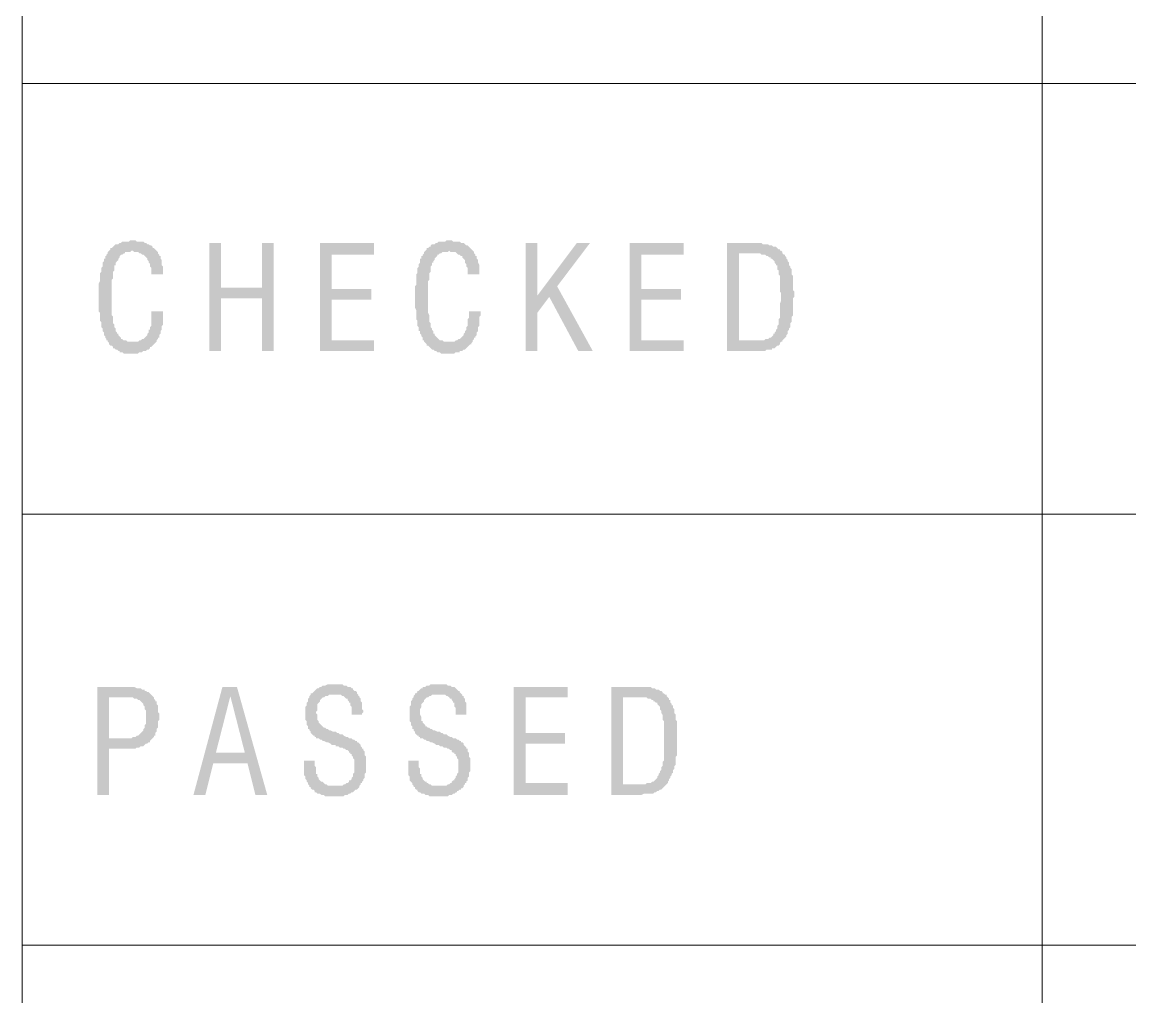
# Model space of a CAD drawing. Header units: millimetres. Extents: x 29 to 95071, y 20 to 67221.
# Drawn here: x 70749 to 74916, y 4663 to 8329 of the extents above; entities that cross this region are included whole.
import ezdxf

# ---------------------------------------------------------------- set-up
doc = ezdxf.new("R2010")
doc.units = ezdxf.units.MM

msp = doc.modelspace()

# ---------------------------------------------------------------- hatches: boundary and pattern name
h = msp.add_hatch(color=7)
h.dxf.hatch_style = 2
h.paths.add_polyline_path([(71234.8, 7241.4), (71279.4, 7241.4), (71279.4, 7236.5), (71279.4, 7226.6), (71279.4, 7221.6), (71279.4, 7216.7), (71279.4, 7211.7), (71279.4, 7201.8), (71279.4, 7196.8), (71279.4, 7191.9), (71274.4, 7186.9), (71274.4, 7182), (71274.4, 7177), (71274.4, 7172), (71269.5, 7167.1), (71269.5, 7162.1), (71269.5, 7157.2), (71264.5, 7152.2), (71264.5, 7147.3), (71264.5, 7142.3), (71259.6, 7142.3), (71259.6, 7137.4), (71254.6, 7132.4), (71254.6, 7127.4), (71249.7, 7122.5), (71244.7, 7117.5), (71239.7, 7112.6), (71234.8, 7107.6), (71229.8, 7107.6), (71229.8, 7102.7), (71224.9, 7097.7), (71219.9, 7097.7), (71215, 7092.7), (71210, 7092.7), (71205.1, 7092.7), (71200.1, 7087.8), (71195.1, 7087.8), (71190.2, 7087.8), (71185.2, 7082.8), (71180.3, 7082.8), (71175.3, 7082.8), (71170.4, 7082.8), (71165.4, 7082.8), (71160.4, 7082.8), (71155.5, 7082.8), (71150.5, 7082.8), (71145.6, 7082.8), (71135.7, 7082.8), (71130.7, 7082.8), (71125.7, 7087.8), (71120.8, 7087.8), (71115.8, 7087.8), (71115.8, 7092.7), (71110.9, 7092.7), (71105.9, 7097.7), (71101, 7097.7), (71096, 7102.7), (71091.1, 7102.7), (71091.1, 7107.6), (71086.1, 7112.6), (71081.1, 7112.6), (71076.2, 7117.5), (71076.2, 7122.5), (71071.2, 7127.4), (71071.2, 7132.4), (71066.3, 7132.4), (71066.3, 7137.4), (71061.3, 7142.3), (71061.3, 7147.3), (71056.4, 7152.2), (71056.4, 7157.2), (71056.4, 7162.1), (71051.4, 7167.1), (71051.4, 7172), (71051.4, 7177), (71046.4, 7182), (71046.4, 7186.9), (71046.4, 7191.9), (71046.4, 7196.8), (71046.4, 7201.8), (71041.5, 7206.7), (71041.5, 7211.7), (71041.5, 7221.6), (71041.5, 7226.6), (71041.5, 7231.5), (71041.5, 7236.5), (71036.5, 7241.4), (71036.5, 7246.4), (71036.5, 7256.3), (71036.5, 7261.3), (71036.5, 7266.2), (71036.5, 7276.1), (71036.5, 7281.1), (71036.5, 7286), (71036.5, 7296), (71036.5, 7300.9), (71036.5, 7305.9), (71036.5, 7315.8), (71036.5, 7320.7), (71036.5, 7325.7), (71036.5, 7335.6), (71036.5, 7340.6), (71036.5, 7345.5), (71041.5, 7355.4), (71041.5, 7360.4), (71041.5, 7365.4), (71041.5, 7370.3), (71041.5, 7375.3), (71041.5, 7380.2), (71041.5, 7385.2), (71046.4, 7390.1), (71046.4, 7395.1), (71046.4, 7400), (71046.4, 7405), (71051.4, 7410), (71051.4, 7414.9), (71051.4, 7419.9), (71051.4, 7424.8), (71056.4, 7429.8), (71056.4, 7434.7), (71056.4, 7439.7), (71061.3, 7439.7), (71061.3, 7444.7), (71061.3, 7449.6), (71066.3, 7449.6), (71066.3, 7454.6), (71071.2, 7459.5), (71071.2, 7464.5), (71076.2, 7469.4), (71081.1, 7474.4), (71081.1, 7479.4), (71086.1, 7479.4), (71091.1, 7484.3), (71096, 7489.3), (71101, 7494.2), (71105.9, 7494.2), (71110.9, 7494.2), (71115.8, 7499.2), (71120.8, 7499.2), (71125.7, 7504.1), (71130.7, 7504.1), (71135.7, 7504.1), (71140.6, 7504.1), (71145.6, 7504.1), (71150.5, 7504.1), (71155.5, 7509.1), (71160.4, 7509.1), (71165.4, 7509.1), (71170.4, 7509.1), (71175.3, 7509.1), (71180.3, 7504.1), (71185.2, 7504.1), (71190.2, 7504.1), (71195.1, 7504.1), (71205.1, 7504.1), (71210, 7499.2), (71215, 7499.2), (71219.9, 7494.2), (71224.9, 7494.2), (71229.8, 7489.3), (71234.8, 7489.3), (71239.7, 7484.3), (71239.7, 7479.4), (71244.7, 7479.4), (71249.7, 7474.4), (71254.6, 7469.4), (71259.6, 7464.5), (71259.6, 7459.5), (71264.5, 7454.6), (71264.5, 7449.6), (71269.5, 7449.6), (71269.5, 7444.7), (71269.5, 7439.7), (71274.4, 7434.7), (71274.4, 7429.8), (71274.4, 7424.8), (71274.4, 7414.9), (71279.4, 7410), (71279.4, 7405), (71279.4, 7400), (71279.4, 7395.1), (71279.4, 7390.1), (71279.4, 7385.2), (71279.4, 7380.2), (71234.8, 7380.2), (71234.8, 7385.2), (71234.8, 7390.1), (71234.8, 7395.1), (71234.8, 7400), (71234.8, 7405), (71229.8, 7410), (71229.8, 7414.9), (71229.8, 7419.9), (71224.9, 7424.8), (71224.9, 7429.8), (71219.9, 7434.7), (71219.9, 7439.7), (71215, 7444.7), (71210, 7449.6), (71205.1, 7454.6), (71200.1, 7454.6), (71195.1, 7459.5), (71190.2, 7459.5), (71185.2, 7464.5), (71180.3, 7464.5), (71175.3, 7464.5), (71170.4, 7464.5), (71165.4, 7469.4), (71160.4, 7469.4), (71155.5, 7464.5), (71150.5, 7464.5), (71145.6, 7464.5), (71140.6, 7464.5), (71135.7, 7464.5), (71135.7, 7459.5), (71130.7, 7459.5), (71125.7, 7454.6), (71120.8, 7454.6), (71115.8, 7449.6), (71115.8, 7444.7), (71110.9, 7439.7), (71110.9, 7434.7), (71105.9, 7429.8), (71101, 7424.8), (71101, 7419.9), (71101, 7414.9), (71096, 7414.9), (71096, 7410), (71096, 7405), (71096, 7400), (71096, 7395.1), (71091.1, 7390.1), (71091.1, 7385.2), (71091.1, 7380.2), (71091.1, 7375.3), (71091.1, 7370.3), (71091.1, 7365.4), (71086.1, 7360.4), (71086.1, 7355.4), (71086.1, 7350.5), (71086.1, 7345.5), (71086.1, 7335.6), (71086.1, 7330.7), (71086.1, 7325.7), (71086.1, 7315.8), (71086.1, 7310.8), (71086.1, 7305.9), (71086.1, 7296), (71086.1, 7286), (71086.1, 7281.1), (71086.1, 7271.2), (71086.1, 7266.2), (71086.1, 7261.3), (71086.1, 7251.4), (71086.1, 7246.4), (71086.1, 7241.4), (71086.1, 7236.5), (71086.1, 7226.6), (71091.1, 7221.6), (71091.1, 7216.7), (71091.1, 7211.7), (71091.1, 7206.7), (71091.1, 7201.8), (71091.1, 7196.8), (71096, 7191.9), (71096, 7186.9), (71096, 7182), (71101, 7177), (71101, 7172), (71101, 7167.1), (71105.9, 7162.1), (71105.9, 7157.2), (71110.9, 7157.2), (71110.9, 7152.2), (71115.8, 7147.3), (71120.8, 7142.3), (71120.8, 7137.4), (71125.7, 7137.4), (71130.7, 7132.4), (71135.7, 7132.4), (71140.6, 7132.4), (71145.6, 7127.4), (71150.5, 7127.4), (71155.5, 7127.4), (71160.4, 7127.4), (71165.4, 7127.4), (71170.4, 7127.4), (71175.3, 7127.4), (71180.3, 7127.4), (71185.2, 7127.4), (71190.2, 7132.4), (71195.1, 7132.4), (71200.1, 7137.4), (71205.1, 7137.4), (71210, 7142.3), (71215, 7147.3), (71219.9, 7152.2), (71219.9, 7157.2), (71224.9, 7162.1), (71224.9, 7167.1), (71224.9, 7172), (71229.8, 7172), (71229.8, 7177), (71229.8, 7182), (71234.8, 7186.9), (71234.8, 7191.9), (71234.8, 7201.8), (71234.8, 7206.7), (71234.8, 7211.7), (71234.8, 7216.7), (71234.8, 7221.6), (71234.8, 7231.5), (71234.8, 7236.5)])
h = msp.add_hatch(color=7)
h.dxf.hatch_style = 2
h.paths.add_polyline_path([(72429.3, 7241.4), (72473.9, 7241.4), (72473.9, 7236.5), (72473.9, 7226.6), (72469, 7221.6), (72469, 7216.7), (72469, 7211.7), (72469, 7201.8), (72469, 7196.8), (72469, 7191.9), (72469, 7186.9), (72464, 7182), (72464, 7177), (72464, 7172), (72464, 7167.1), (72459.1, 7162.1), (72459.1, 7157.2), (72459.1, 7152.2), (72454.1, 7147.3), (72454.1, 7142.3), (72449.1, 7142.3), (72449.1, 7137.4), (72444.2, 7132.4), (72444.2, 7127.4), (72439.2, 7122.5), (72439.2, 7117.5), (72434.3, 7117.5), (72429.3, 7112.6), (72424.4, 7107.6), (72419.4, 7102.7), (72414.4, 7097.7), (72409.5, 7097.7), (72404.5, 7092.7), (72399.6, 7092.7), (72394.6, 7092.7), (72394.6, 7087.8), (72389.7, 7087.8), (72379.8, 7087.8), (72374.8, 7082.8), (72369.8, 7082.8), (72364.9, 7082.8), (72359.9, 7082.8), (72355, 7082.8), (72350, 7082.8), (72345.1, 7082.8), (72340.1, 7082.8), (72335.1, 7082.8), (72330.2, 7082.8), (72325.2, 7082.8), (72320.3, 7087.8), (72315.3, 7087.8), (72310.4, 7087.8), (72305.4, 7092.7), (72300.4, 7092.7), (72295.5, 7097.7), (72290.5, 7097.7), (72285.6, 7102.7), (72280.6, 7107.6), (72275.7, 7112.6), (72270.7, 7112.6), (72270.7, 7117.5), (72265.8, 7122.5), (72260.8, 7127.4), (72260.8, 7132.4), (72255.8, 7132.4), (72255.8, 7137.4), (72255.8, 7142.3), (72250.9, 7147.3), (72250.9, 7152.2), (72245.9, 7157.2), (72245.9, 7162.1), (72245.9, 7167.1), (72241, 7167.1), (72241, 7172), (72241, 7177), (72241, 7182), (72236, 7186.9), (72236, 7191.9), (72236, 7196.8), (72236, 7201.8), (72236, 7206.7), (72231.1, 7211.7), (72231.1, 7221.6), (72231.1, 7226.6), (72231.1, 7231.5), (72231.1, 7236.5), (72231.1, 7241.4), (72231.1, 7246.4), (72226.1, 7256.3), (72226.1, 7261.3), (72226.1, 7266.2), (72226.1, 7276.1), (72226.1, 7281.1), (72226.1, 7286), (72226.1, 7296), (72226.1, 7300.9), (72226.1, 7305.9), (72226.1, 7315.8), (72226.1, 7320.7), (72226.1, 7325.7), (72226.1, 7335.6), (72231.1, 7340.6), (72231.1, 7345.5), (72231.1, 7355.4), (72231.1, 7360.4), (72231.1, 7365.4), (72231.1, 7370.3), (72231.1, 7375.3), (72231.1, 7380.2), (72236, 7385.2), (72236, 7390.1), (72236, 7395.1), (72236, 7400), (72236, 7405), (72241, 7410), (72241, 7414.9), (72241, 7419.9), (72245.9, 7424.8), (72245.9, 7429.8), (72245.9, 7434.7), (72245.9, 7439.7), (72250.9, 7439.7), (72250.9, 7444.7), (72250.9, 7449.6), (72255.8, 7449.6), (72255.8, 7454.6), (72260.8, 7459.5), (72260.8, 7464.5), (72265.8, 7469.4), (72270.7, 7474.4), (72270.7, 7479.4), (72275.7, 7479.4), (72280.6, 7484.3), (72285.6, 7484.3), (72285.6, 7489.3), (72290.5, 7494.2), (72295.5, 7494.2), (72300.4, 7494.2), (72305.4, 7499.2), (72310.4, 7499.2), (72315.3, 7504.1), (72320.3, 7504.1), (72325.2, 7504.1), (72330.2, 7504.1), (72335.1, 7504.1), (72340.1, 7504.1), (72345.1, 7509.1), (72355, 7509.1), (72359.9, 7509.1), (72364.9, 7509.1), (72369.8, 7504.1), (72374.8, 7504.1), (72384.7, 7504.1), (72389.7, 7504.1), (72394.6, 7504.1), (72399.6, 7499.2), (72404.5, 7499.2), (72409.5, 7499.2), (72414.4, 7494.2), (72419.4, 7489.3), (72424.4, 7489.3), (72429.3, 7484.3), (72434.3, 7479.4), (72439.2, 7474.4), (72444.2, 7469.4), (72449.1, 7464.5), (72449.1, 7459.5), (72454.1, 7454.6), (72454.1, 7449.6), (72459.1, 7449.6), (72459.1, 7444.7), (72459.1, 7439.7), (72464, 7434.7), (72464, 7429.8), (72464, 7424.8), (72469, 7414.9), (72469, 7410), (72469, 7405), (72469, 7400), (72469, 7395.1), (72469, 7390.1), (72469, 7385.2), (72469, 7380.2), (72424.4, 7380.2), (72424.4, 7385.2), (72424.4, 7390.1), (72424.4, 7395.1), (72424.4, 7400), (72424.4, 7405), (72419.4, 7410), (72419.4, 7414.9), (72419.4, 7419.9), (72414.4, 7424.8), (72414.4, 7429.8), (72414.4, 7434.7), (72409.5, 7439.7), (72404.5, 7444.7), (72404.5, 7449.6), (72399.6, 7449.6), (72394.6, 7454.6), (72389.7, 7454.6), (72384.7, 7459.5), (72379.8, 7464.5), (72374.8, 7464.5), (72369.8, 7464.5), (72359.9, 7464.5), (72355, 7469.4), (72350, 7464.5), (72345.1, 7464.5), (72340.1, 7464.5), (72335.1, 7464.5), (72330.2, 7464.5), (72325.2, 7459.5), (72320.3, 7459.5), (72315.3, 7454.6), (72310.4, 7454.6), (72310.4, 7449.6), (72305.4, 7444.7), (72300.4, 7439.7), (72300.4, 7434.7), (72295.5, 7429.8), (72295.5, 7424.8), (72290.5, 7424.8), (72290.5, 7419.9), (72290.5, 7414.9), (72285.6, 7410), (72285.6, 7405), (72285.6, 7400), (72285.6, 7395.1), (72285.6, 7390.1), (72280.6, 7385.2), (72280.6, 7380.2), (72280.6, 7375.3), (72280.6, 7370.3), (72280.6, 7365.4), (72280.6, 7360.4), (72275.7, 7355.4), (72275.7, 7350.5), (72275.7, 7345.5), (72275.7, 7335.6), (72275.7, 7330.7), (72275.7, 7325.7), (72275.7, 7315.8), (72275.7, 7310.8), (72275.7, 7305.9), (72275.7, 7296), (72275.7, 7286), (72275.7, 7281.1), (72275.7, 7271.2), (72275.7, 7266.2), (72275.7, 7261.3), (72275.7, 7251.4), (72275.7, 7246.4), (72275.7, 7241.4), (72275.7, 7236.5), (72280.6, 7226.6), (72280.6, 7221.6), (72280.6, 7216.7), (72280.6, 7211.7), (72280.6, 7206.7), (72280.6, 7201.8), (72285.6, 7196.8), (72285.6, 7191.9), (72285.6, 7186.9), (72285.6, 7182), (72290.5, 7177), (72290.5, 7172), (72295.5, 7167.1), (72295.5, 7162.1), (72295.5, 7157.2), (72300.4, 7157.2), (72300.4, 7152.2), (72305.4, 7147.3), (72310.4, 7142.3), (72315.3, 7137.4), (72320.3, 7132.4), (72325.2, 7132.4), (72330.2, 7132.4), (72335.1, 7127.4), (72340.1, 7127.4), (72345.1, 7127.4), (72350, 7127.4), (72355, 7127.4), (72359.9, 7127.4), (72364.9, 7127.4), (72369.8, 7127.4), (72374.8, 7127.4), (72379.8, 7132.4), (72384.7, 7132.4), (72389.7, 7137.4), (72394.6, 7137.4), (72399.6, 7142.3), (72404.5, 7147.3), (72409.5, 7152.2), (72409.5, 7157.2), (72414.4, 7162.1), (72414.4, 7167.1), (72419.4, 7172), (72419.4, 7177), (72419.4, 7182), (72424.4, 7186.9), (72424.4, 7191.9), (72424.4, 7201.8), (72424.4, 7206.7), (72424.4, 7211.7), (72429.3, 7216.7), (72429.3, 7221.6), (72429.3, 7231.5), (72429.3, 7236.5)])
h = msp.add_hatch(color=7)
h.dxf.hatch_style = 2
h.paths.add_polyline_path([(71452.9, 7092.7), (71452.9, 7499.2), (71497.5, 7499.2), (71497.5, 7330.7), (71651.1, 7330.7), (71651.1, 7499.2), (71695.7, 7499.2), (71695.7, 7092.7), (71651.1, 7092.7), (71651.1, 7291), (71497.5, 7291), (71497.5, 7092.7)])
h = msp.add_hatch(color=7)
h.dxf.hatch_style = 2
h.paths.add_polyline_path([(71869.2, 7092.7), (71869.2, 7499.2), (72072.4, 7499.2), (72072.4, 7454.6), (71913.8, 7454.6), (71913.8, 7325.7), (72062.5, 7325.7), (72062.5, 7286), (71913.8, 7286), (71913.8, 7132.4), (72072.4, 7132.4), (72072.4, 7092.7)])
h = msp.add_hatch(color=7)
h.dxf.hatch_style = 2
h.paths.add_polyline_path([(72642.4, 7092.7), (72642.4, 7499.2), (72687.1, 7499.2), (72687.1, 7300.9), (72835.8, 7499.2), (72885.3, 7499.2), (72761.4, 7335.6), (72895.2, 7092.7), (72840.7, 7092.7), (72731.7, 7296), (72687.1, 7236.5), (72687.1, 7092.7)])
h = msp.add_hatch(color=7)
h.dxf.hatch_style = 2
h.paths.add_polyline_path([(73034, 7092.7), (73034, 7499.2), (73237.2, 7499.2), (73237.2, 7454.6), (73078.6, 7454.6), (73078.6, 7325.7), (73227.3, 7325.7), (73227.3, 7286), (73078.6, 7286), (73078.6, 7132.4), (73237.2, 7132.4), (73237.2, 7092.7)])
h = msp.add_hatch(color=7)
h.paths.add_polyline_path([(73445.4, 7132.4), (73504.9, 7132.4), (73514.8, 7132.4), (73519.8, 7132.4), (73524.7, 7132.4), (73529.7, 7132.4), (73534.6, 7132.4), (73539.6, 7132.4), (73544.5, 7137.4), (73549.5, 7137.4), (73554.5, 7137.4), (73559.4, 7142.3), (73564.4, 7142.3), (73569.3, 7147.3), (73574.3, 7152.2), (73574.3, 7157.2), (73579.2, 7157.2), (73579.2, 7162.1), (73584.2, 7167.1), (73584.2, 7172), (73589.1, 7177), (73589.1, 7182), (73589.1, 7186.9), (73594.1, 7191.9), (73594.1, 7196.8), (73594.1, 7206.7), (73594.1, 7211.7), (73599.1, 7216.7), (73599.1, 7221.6), (73599.1, 7226.6), (73599.1, 7231.5), (73599.1, 7236.5), (73599.1, 7241.4), (73599.1, 7251.4), (73599.1, 7256.3), (73599.1, 7261.3), (73599.1, 7266.2), (73599.1, 7271.2), (73604, 7281.1), (73604, 7286), (73604, 7291), (73604, 7296), (73604, 7300.9), (73604, 7310.8), (73599.1, 7315.8), (73599.1, 7325.7), (73599.1, 7330.7), (73599.1, 7335.6), (73599.1, 7345.5), (73599.1, 7350.5), (73599.1, 7355.4), (73599.1, 7360.4), (73599.1, 7365.4), (73599.1, 7375.3), (73594.1, 7380.2), (73594.1, 7385.2), (73594.1, 7390.1), (73594.1, 7395.1), (73589.1, 7400), (73589.1, 7405), (73589.1, 7410), (73589.1, 7414.9), (73584.2, 7414.9), (73584.2, 7419.9), (73579.2, 7424.8), (73579.2, 7429.8), (73574.3, 7434.7), (73569.3, 7439.7), (73564.4, 7439.7), (73564.4, 7444.7), (73559.4, 7444.7), (73554.5, 7449.6), (73549.5, 7449.6), (73544.5, 7454.6), (73539.6, 7454.6), (73534.6, 7454.6), (73529.7, 7454.6), (73524.7, 7459.5), (73514.8, 7459.5), (73509.8, 7459.5), (73504.9, 7459.5), (73445.4, 7459.5)])
h.paths.add_polyline_path([(73400.8, 7092.7), (73400.8, 7499.2), (73514.8, 7499.2), (73524.7, 7499.2), (73529.7, 7499.2), (73534.6, 7494.2), (73539.6, 7494.2), (73544.5, 7494.2), (73549.5, 7494.2), (73554.5, 7494.2), (73559.4, 7489.3), (73564.4, 7489.3), (73569.3, 7489.3), (73574.3, 7484.3), (73579.2, 7484.3), (73584.2, 7484.3), (73589.1, 7479.4), (73594.1, 7474.4), (73599.1, 7474.4), (73599.1, 7469.4), (73604, 7469.4), (73609, 7464.5), (73609, 7459.5), (73613.9, 7454.6), (73618.9, 7454.6), (73618.9, 7449.6), (73623.8, 7444.7), (73623.8, 7439.7), (73628.8, 7434.7), (73628.8, 7429.8), (73633.8, 7424.8), (73633.8, 7419.9), (73633.8, 7414.9), (73638.7, 7410), (73638.7, 7405), (73643.7, 7400), (73643.7, 7395.1), (73643.7, 7385.2), (73643.7, 7380.2), (73648.6, 7375.3), (73648.6, 7370.3), (73648.6, 7365.4), (73648.6, 7360.4), (73648.6, 7355.4), (73648.6, 7345.5), (73648.6, 7340.6), (73648.6, 7335.6), (73648.6, 7330.7), (73648.6, 7320.7), (73653.6, 7315.8), (73653.6, 7310.8), (73653.6, 7305.9), (73653.6, 7300.9), (73653.6, 7296), (73648.6, 7291), (73648.6, 7281.1), (73648.6, 7276.1), (73648.6, 7271.2), (73648.6, 7266.2), (73648.6, 7261.3), (73648.6, 7256.3), (73648.6, 7246.4), (73648.6, 7241.4), (73648.6, 7236.5), (73648.6, 7231.5), (73648.6, 7226.6), (73643.7, 7221.6), (73643.7, 7216.7), (73643.7, 7211.7), (73643.7, 7206.7), (73643.7, 7201.8), (73638.7, 7196.8), (73638.7, 7191.9), (73638.7, 7182), (73633.8, 7177), (73633.8, 7172), (73628.8, 7167.1), (73628.8, 7162.1), (73628.8, 7157.2), (73623.8, 7152.2), (73623.8, 7147.3), (73618.9, 7142.3), (73613.9, 7137.4), (73609, 7132.4), (73609, 7127.4), (73604, 7127.4), (73599.1, 7122.5), (73599.1, 7117.5), (73594.1, 7112.6), (73589.1, 7112.6), (73584.2, 7107.6), (73579.2, 7102.7), (73574.3, 7102.7), (73569.3, 7102.7), (73569.3, 7097.7), (73564.4, 7097.7), (73559.4, 7097.7), (73554.5, 7097.7), (73549.5, 7097.7), (73544.5, 7092.7), (73539.6, 7092.7), (73534.6, 7092.7), (73529.7, 7092.7), (73524.7, 7092.7), (73519.8, 7092.7), (73509.8, 7092.7), (73504.9, 7092.7)])
h = msp.add_hatch(color=7)
h.dxf.hatch_style = 2
h.paths.add_polyline_path([(71809.7, 5551.3), (71849.4, 5551.3), (71849.4, 5536.4), (71849.4, 5531.4), (71854.4, 5526.5), (71854.4, 5521.5), (71854.4, 5516.6), (71854.4, 5511.6), (71854.4, 5501.7), (71859.3, 5501.7), (71859.3, 5496.7), (71859.3, 5491.8), (71864.3, 5486.8), (71864.3, 5481.9), (71869.2, 5476.9), (71874.2, 5472), (71879.1, 5472), (71884.1, 5467), (71889.1, 5462), (71894, 5462), (71899, 5457.1), (71903.9, 5457.1), (71908.9, 5457.1), (71913.8, 5457.1), (71923.7, 5457.1), (71928.7, 5457.1), (71933.7, 5457.1), (71938.6, 5457.1), (71943.6, 5457.1), (71948.5, 5457.1), (71953.5, 5457.1), (71958.4, 5462), (71963.4, 5462), (71968.4, 5467), (71973.3, 5467), (71978.3, 5472), (71978.3, 5476.9), (71983.2, 5476.9), (71988.2, 5481.9), (71988.2, 5486.8), (71993.1, 5491.8), (71993.1, 5496.7), (71993.1, 5501.7), (71998.1, 5506.6), (71998.1, 5511.6), (71998.1, 5516.6), (71998.1, 5521.5), (71998.1, 5526.5), (71998.1, 5531.4), (71998.1, 5536.4), (71998.1, 5541.3), (71998.1, 5551.3), (71998.1, 5556.2), (71993.1, 5561.2), (71993.1, 5566.1), (71988.2, 5571.1), (71988.2, 5576), (71983.2, 5576), (71983.2, 5581), (71978.3, 5581), (71978.3, 5586), (71973.3, 5590.9), (71968.4, 5590.9), (71963.4, 5595.9), (71958.4, 5595.9), (71953.5, 5600.8), (71943.6, 5600.8), (71938.6, 5605.8), (71933.7, 5605.8), (71928.7, 5605.8), (71928.7, 5610.7), (71923.7, 5610.7), (71913.8, 5610.7), (71908.9, 5615.7), (71899, 5620.6), (71894, 5620.6), (71884.1, 5625.6), (71879.1, 5625.6), (71874.2, 5630.6), (71869.2, 5630.6), (71864.3, 5635.5), (71859.3, 5635.5), (71854.4, 5635.5), (71854.4, 5640.5), (71849.4, 5640.5), (71849.4, 5645.4), (71844.4, 5645.4), (71839.5, 5650.4), (71834.5, 5655.3), (71834.5, 5660.3), (71829.6, 5665.3), (71829.6, 5670.2), (71824.6, 5670.2), (71824.6, 5675.2), (71824.6, 5680.1), (71819.7, 5685.1), (71819.7, 5690), (71819.7, 5695), (71819.7, 5700), (71814.7, 5704.9), (71814.7, 5709.9), (71814.7, 5714.8), (71814.7, 5719.8), (71814.7, 5724.7), (71814.7, 5734.6), (71814.7, 5739.6), (71814.7, 5744.6), (71814.7, 5749.5), (71814.7, 5754.5), (71819.7, 5759.4), (71819.7, 5764.4), (71819.7, 5769.3), (71824.6, 5774.3), (71824.6, 5779.3), (71824.6, 5784.2), (71829.6, 5789.2), (71829.6, 5794.1), (71834.5, 5799.1), (71834.5, 5804), (71839.5, 5804), (71844.4, 5809), (71849.4, 5814), (71854.4, 5818.9), (71859.3, 5823.9), (71864.3, 5823.9), (71869.2, 5828.8), (71874.2, 5828.8), (71879.1, 5833.8), (71884.1, 5833.8), (71889.1, 5833.8), (71899, 5838.7), (71903.9, 5838.7), (71908.9, 5838.7), (71913.8, 5838.7), (71918.8, 5838.7), (71923.7, 5838.7), (71928.7, 5838.7), (71938.6, 5838.7), (71943.6, 5838.7), (71948.5, 5838.7), (71953.5, 5838.7), (71958.4, 5833.8), (71963.4, 5833.8), (71968.4, 5833.8), (71973.3, 5828.8), (71978.3, 5828.8), (71983.2, 5828.8), (71988.2, 5823.9), (71993.1, 5823.9), (71993.1, 5818.9), (71998.1, 5814), (72003.1, 5814), (72008, 5809), (72008, 5804), (72013, 5799.1), (72013, 5794.1), (72017.9, 5794.1), (72017.9, 5789.2), (72022.9, 5784.2), (72022.9, 5779.3), (72022.9, 5774.3), (72027.8, 5769.3), (72027.8, 5764.4), (72027.8, 5759.4), (72027.8, 5754.5), (72027.8, 5744.6), (72032.8, 5739.6), (72032.8, 5734.6), (72027.8, 5729.7), (72027.8, 5724.7), (71988.2, 5724.7), (71988.2, 5729.7), (71988.2, 5734.6), (71988.2, 5739.6), (71988.2, 5749.5), (71988.2, 5754.5), (71983.2, 5759.4), (71983.2, 5764.4), (71983.2, 5769.3), (71978.3, 5769.3), (71978.3, 5774.3), (71973.3, 5779.3), (71973.3, 5784.2), (71968.4, 5784.2), (71963.4, 5789.2), (71958.4, 5794.1), (71953.5, 5794.1), (71948.5, 5799.1), (71943.6, 5799.1), (71938.6, 5799.1), (71928.7, 5799.1), (71923.7, 5799.1), (71918.8, 5799.1), (71913.8, 5799.1), (71908.9, 5799.1), (71903.9, 5799.1), (71899, 5794.1), (71894, 5794.1), (71889.1, 5794.1), (71884.1, 5789.2), (71879.1, 5789.2), (71874.2, 5784.2), (71869.2, 5779.3), (71869.2, 5774.3), (71864.3, 5769.3), (71859.3, 5764.4), (71859.3, 5759.4), (71859.3, 5754.5), (71859.3, 5744.6), (71859.3, 5739.6), (71854.4, 5734.6), (71854.4, 5729.7), (71859.3, 5724.7), (71859.3, 5714.8), (71859.3, 5709.9), (71859.3, 5704.9), (71864.3, 5700), (71864.3, 5695), (71869.2, 5690), (71874.2, 5685.1), (71879.1, 5680.1), (71884.1, 5675.2), (71889.1, 5675.2), (71894, 5670.2), (71899, 5670.2), (71903.9, 5665.3), (71908.9, 5665.3), (71918.8, 5660.3), (71923.7, 5660.3), (71928.7, 5660.3), (71933.7, 5655.3), (71938.6, 5655.3), (71943.6, 5650.4), (71953.5, 5650.4), (71958.4, 5645.4), (71968.4, 5640.5), (71973.3, 5640.5), (71978.3, 5635.5), (71983.2, 5635.5), (71988.2, 5635.5), (71993.1, 5630.6), (71998.1, 5630.6), (72003.1, 5625.6), (72008, 5625.6), (72008, 5620.6), (72013, 5620.6), (72017.9, 5615.7), (72022.9, 5610.7), (72022.9, 5605.8), (72027.8, 5600.8), (72027.8, 5595.9), (72032.8, 5595.9), (72032.8, 5590.9), (72037.7, 5586), (72037.7, 5581), (72037.7, 5576), (72037.7, 5571.1), (72042.7, 5566.1), (72042.7, 5561.2), (72042.7, 5556.2), (72042.7, 5551.3), (72042.7, 5541.3), (72042.7, 5536.4), (72042.7, 5531.4), (72042.7, 5526.5), (72042.7, 5521.5), (72042.7, 5511.6), (72042.7, 5506.6), (72037.7, 5501.7), (72037.7, 5496.7), (72037.7, 5491.8), (72037.7, 5486.8), (72032.8, 5481.9), (72032.8, 5476.9), (72027.8, 5472), (72027.8, 5467), (72022.9, 5467), (72022.9, 5462), (72017.9, 5457.1), (72017.9, 5452.1), (72013, 5447.2), (72008, 5442.2), (72003.1, 5442.2), (71998.1, 5437.3), (71993.1, 5432.3), (71988.2, 5432.3), (71983.2, 5427.3), (71978.3, 5427.3), (71973.3, 5422.4), (71968.4, 5422.4), (71963.4, 5422.4), (71958.4, 5417.4), (71953.5, 5417.4), (71948.5, 5417.4), (71943.6, 5417.4), (71938.6, 5417.4), (71933.7, 5417.4), (71923.7, 5417.4), (71913.8, 5417.4), (71908.9, 5417.4), (71903.9, 5417.4), (71899, 5417.4), (71894, 5417.4), (71889.1, 5417.4), (71884.1, 5422.4), (71879.1, 5422.4), (71874.2, 5422.4), (71869.2, 5427.3), (71864.3, 5427.3), (71859.3, 5427.3), (71854.4, 5432.3), (71849.4, 5432.3), (71849.4, 5437.3), (71844.4, 5442.2), (71839.5, 5442.2), (71834.5, 5447.2), (71834.5, 5452.1), (71829.6, 5452.1), (71829.6, 5457.1), (71824.6, 5462), (71824.6, 5467), (71819.7, 5472), (71819.7, 5476.9), (71814.7, 5481.9), (71814.7, 5486.8), (71814.7, 5491.8), (71809.7, 5496.7), (71809.7, 5506.6), (71809.7, 5511.6), (71809.7, 5516.6), (71809.7, 5521.5), (71809.7, 5526.5), (71809.7, 5531.4), (71809.7, 5541.3), (71809.7, 5546.3)])
h = msp.add_hatch(color=7)
h.dxf.hatch_style = 2
h.paths.add_polyline_path([(72201.3, 5551.3), (72241, 5551.3), (72241, 5536.4), (72241, 5531.4), (72241, 5526.5), (72245.9, 5521.5), (72245.9, 5516.6), (72245.9, 5511.6), (72245.9, 5501.7), (72250.9, 5501.7), (72250.9, 5496.7), (72250.9, 5491.8), (72255.8, 5486.8), (72255.8, 5481.9), (72260.8, 5476.9), (72265.8, 5472), (72270.7, 5472), (72270.7, 5467), (72275.7, 5467), (72280.6, 5462), (72285.6, 5462), (72290.5, 5457.1), (72295.5, 5457.1), (72300.4, 5457.1), (72305.4, 5457.1), (72310.4, 5457.1), (72320.3, 5457.1), (72325.2, 5457.1), (72330.2, 5457.1), (72335.1, 5457.1), (72340.1, 5457.1), (72345.1, 5457.1), (72350, 5462), (72355, 5462), (72359.9, 5467), (72364.9, 5467), (72364.9, 5472), (72369.8, 5476.9), (72374.8, 5476.9), (72374.8, 5481.9), (72379.8, 5486.8), (72379.8, 5491.8), (72384.7, 5496.7), (72384.7, 5501.7), (72389.7, 5506.6), (72389.7, 5511.6), (72389.7, 5516.6), (72389.7, 5521.5), (72389.7, 5526.5), (72389.7, 5531.4), (72389.7, 5536.4), (72389.7, 5541.3), (72389.7, 5551.3), (72389.7, 5556.2), (72384.7, 5561.2), (72384.7, 5566.1), (72379.8, 5571.1), (72379.8, 5576), (72374.8, 5576), (72374.8, 5581), (72369.8, 5581), (72364.9, 5586), (72364.9, 5590.9), (72359.9, 5590.9), (72355, 5595.9), (72350, 5595.9), (72345.1, 5600.8), (72335.1, 5600.8), (72330.2, 5605.8), (72325.2, 5605.8), (72320.3, 5605.8), (72315.3, 5610.7), (72310.4, 5610.7), (72305.4, 5610.7), (72300.4, 5615.7), (72290.5, 5620.6), (72285.6, 5620.6), (72275.7, 5625.6), (72270.7, 5625.6), (72265.8, 5630.6), (72260.8, 5630.6), (72255.8, 5635.5), (72250.9, 5635.5), (72245.9, 5635.5), (72245.9, 5640.5), (72241, 5640.5), (72241, 5645.4), (72236, 5645.4), (72231.1, 5650.4), (72226.1, 5655.3), (72226.1, 5660.3), (72221.1, 5665.3), (72221.1, 5670.2), (72216.2, 5670.2), (72216.2, 5675.2), (72216.2, 5680.1), (72211.2, 5685.1), (72211.2, 5690), (72211.2, 5695), (72206.3, 5700), (72206.3, 5704.9), (72206.3, 5709.9), (72206.3, 5714.8), (72206.3, 5719.8), (72206.3, 5724.7), (72206.3, 5734.6), (72206.3, 5739.6), (72206.3, 5744.6), (72206.3, 5749.5), (72206.3, 5754.5), (72211.2, 5759.4), (72211.2, 5764.4), (72211.2, 5769.3), (72211.2, 5774.3), (72216.2, 5779.3), (72216.2, 5784.2), (72221.1, 5789.2), (72221.1, 5794.1), (72226.1, 5799.1), (72226.1, 5804), (72231.1, 5804), (72236, 5809), (72236, 5814), (72241, 5814), (72245.9, 5818.9), (72250.9, 5823.9), (72255.8, 5823.9), (72255.8, 5828.8), (72260.8, 5828.8), (72265.8, 5828.8), (72270.7, 5833.8), (72275.7, 5833.8), (72280.6, 5833.8), (72285.6, 5838.7), (72290.5, 5838.7), (72300.4, 5838.7), (72305.4, 5838.7), (72310.4, 5838.7), (72315.3, 5838.7), (72320.3, 5838.7), (72330.2, 5838.7), (72335.1, 5838.7), (72340.1, 5838.7), (72345.1, 5838.7), (72350, 5833.8), (72355, 5833.8), (72359.9, 5833.8), (72364.9, 5828.8), (72369.8, 5828.8), (72374.8, 5828.8), (72379.8, 5823.9), (72384.7, 5818.9), (72389.7, 5814), (72394.6, 5814), (72394.6, 5809), (72399.6, 5804), (72404.5, 5799.1), (72404.5, 5794.1), (72409.5, 5794.1), (72409.5, 5789.2), (72414.4, 5784.2), (72414.4, 5779.3), (72414.4, 5774.3), (72419.4, 5769.3), (72419.4, 5764.4), (72419.4, 5759.4), (72419.4, 5754.5), (72419.4, 5744.6), (72419.4, 5739.6), (72419.4, 5734.6), (72419.4, 5729.7), (72419.4, 5724.7), (72379.8, 5724.7), (72379.8, 5729.7), (72379.8, 5734.6), (72379.8, 5739.6), (72379.8, 5749.5), (72374.8, 5754.5), (72374.8, 5759.4), (72374.8, 5764.4), (72374.8, 5769.3), (72369.8, 5769.3), (72369.8, 5774.3), (72364.9, 5779.3), (72364.9, 5784.2), (72359.9, 5784.2), (72355, 5789.2), (72350, 5794.1), (72345.1, 5794.1), (72340.1, 5799.1), (72330.2, 5799.1), (72325.2, 5799.1), (72320.3, 5799.1), (72315.3, 5799.1), (72310.4, 5799.1), (72305.4, 5799.1), (72300.4, 5799.1), (72290.5, 5799.1), (72285.6, 5794.1), (72280.6, 5794.1), (72275.7, 5789.2), (72270.7, 5789.2), (72265.8, 5784.2), (72260.8, 5779.3), (72260.8, 5774.3), (72255.8, 5769.3), (72250.9, 5764.4), (72250.9, 5759.4), (72250.9, 5754.5), (72245.9, 5744.6), (72245.9, 5739.6), (72245.9, 5734.6), (72245.9, 5729.7), (72245.9, 5724.7), (72250.9, 5714.8), (72250.9, 5709.9), (72250.9, 5704.9), (72250.9, 5700), (72255.8, 5700), (72255.8, 5695), (72260.8, 5690), (72265.8, 5685.1), (72265.8, 5680.1), (72270.7, 5680.1), (72275.7, 5675.2), (72280.6, 5675.2), (72285.6, 5670.2), (72290.5, 5670.2), (72295.5, 5665.3), (72300.4, 5665.3), (72310.4, 5660.3), (72315.3, 5660.3), (72320.3, 5660.3), (72325.2, 5655.3), (72330.2, 5655.3), (72335.1, 5650.4), (72345.1, 5650.4), (72350, 5645.4), (72359.9, 5640.5), (72364.9, 5640.5), (72369.8, 5635.5), (72374.8, 5635.5), (72379.8, 5635.5), (72384.7, 5630.6), (72389.7, 5630.6), (72394.6, 5625.6), (72399.6, 5625.6), (72399.6, 5620.6), (72404.5, 5620.6), (72409.5, 5615.7), (72409.5, 5610.7), (72414.4, 5605.8), (72419.4, 5600.8), (72419.4, 5595.9), (72424.4, 5595.9), (72424.4, 5590.9), (72424.4, 5586), (72429.3, 5581), (72429.3, 5576), (72429.3, 5571.1), (72429.3, 5566.1), (72434.3, 5561.2), (72434.3, 5556.2), (72434.3, 5551.3), (72434.3, 5541.3), (72434.3, 5536.4), (72434.3, 5531.4), (72434.3, 5526.5), (72434.3, 5521.5), (72434.3, 5511.6), (72429.3, 5506.6), (72429.3, 5501.7), (72429.3, 5496.7), (72429.3, 5491.8), (72424.4, 5486.8), (72424.4, 5481.9), (72424.4, 5476.9), (72419.4, 5472), (72419.4, 5467), (72414.4, 5467), (72414.4, 5462), (72409.5, 5457.1), (72409.5, 5452.1), (72404.5, 5447.2), (72399.6, 5447.2), (72399.6, 5442.2), (72394.6, 5442.2), (72389.7, 5437.3), (72384.7, 5437.3), (72384.7, 5432.3), (72379.8, 5432.3), (72374.8, 5427.3), (72369.8, 5427.3), (72364.9, 5422.4), (72359.9, 5422.4), (72355, 5422.4), (72350, 5417.4), (72345.1, 5417.4), (72340.1, 5417.4), (72335.1, 5417.4), (72330.2, 5417.4), (72320.3, 5417.4), (72315.3, 5417.4), (72305.4, 5417.4), (72300.4, 5417.4), (72295.5, 5417.4), (72290.5, 5417.4), (72285.6, 5417.4), (72280.6, 5417.4), (72275.7, 5422.4), (72270.7, 5422.4), (72265.8, 5422.4), (72260.8, 5427.3), (72255.8, 5427.3), (72250.9, 5427.3), (72245.9, 5432.3), (72241, 5432.3), (72236, 5437.3), (72236, 5442.2), (72231.1, 5442.2), (72226.1, 5447.2), (72226.1, 5452.1), (72221.1, 5452.1), (72221.1, 5457.1), (72216.2, 5462), (72216.2, 5467), (72211.2, 5472), (72206.3, 5476.9), (72206.3, 5481.9), (72206.3, 5486.8), (72206.3, 5491.8), (72201.3, 5496.7), (72201.3, 5506.6), (72201.3, 5511.6), (72201.3, 5516.6), (72201.3, 5521.5), (72201.3, 5526.5), (72201.3, 5531.4), (72201.3, 5541.3), (72201.3, 5546.3)])
h = msp.add_hatch(color=7)
h.paths.add_polyline_path([(71076.2, 5635.5), (71135.7, 5635.5), (71140.6, 5635.5), (71150.5, 5635.5), (71155.5, 5635.5), (71160.4, 5635.5), (71165.4, 5640.5), (71170.4, 5640.5), (71175.3, 5640.5), (71180.3, 5645.4), (71185.2, 5645.4), (71190.2, 5650.4), (71195.1, 5655.3), (71200.1, 5660.3), (71205.1, 5665.3), (71205.1, 5670.2), (71210, 5675.2), (71210, 5680.1), (71210, 5685.1), (71215, 5690), (71215, 5695), (71215, 5700), (71215, 5704.9), (71215, 5714.8), (71215, 5724.7), (71215, 5729.7), (71215, 5734.6), (71215, 5739.6), (71210, 5744.6), (71210, 5749.5), (71210, 5754.5), (71205.1, 5759.4), (71205.1, 5764.4), (71200.1, 5769.3), (71195.1, 5774.3), (71190.2, 5779.3), (71185.2, 5779.3), (71180.3, 5784.2), (71175.3, 5784.2), (71170.4, 5784.2), (71165.4, 5789.2), (71160.4, 5789.2), (71155.5, 5789.2), (71150.5, 5789.2), (71145.6, 5789.2), (71135.7, 5789.2), (71076.2, 5789.2)])
h.paths.add_polyline_path([(71031.6, 5422.4), (71031.6, 5828.8), (71135.7, 5828.8), (71140.6, 5828.8), (71150.5, 5828.8), (71155.5, 5828.8), (71160.4, 5828.8), (71165.4, 5828.8), (71170.4, 5828.8), (71180.3, 5823.9), (71185.2, 5823.9), (71190.2, 5823.9), (71195.1, 5823.9), (71200.1, 5818.9), (71205.1, 5818.9), (71210, 5818.9), (71210, 5814), (71215, 5814), (71219.9, 5809), (71224.9, 5809), (71229.8, 5804), (71234.8, 5799.1), (71239.7, 5794.1), (71244.7, 5789.2), (71244.7, 5784.2), (71249.7, 5779.3), (71249.7, 5774.3), (71254.6, 5774.3), (71254.6, 5769.3), (71254.6, 5764.4), (71259.6, 5759.4), (71259.6, 5754.5), (71259.6, 5744.6), (71259.6, 5739.6), (71259.6, 5734.6), (71264.5, 5729.7), (71264.5, 5724.7), (71264.5, 5714.8), (71264.5, 5709.9), (71264.5, 5704.9), (71259.6, 5700), (71259.6, 5690), (71259.6, 5685.1), (71259.6, 5680.1), (71259.6, 5675.2), (71254.6, 5670.2), (71254.6, 5665.3), (71254.6, 5660.3), (71249.7, 5655.3), (71249.7, 5650.4), (71249.7, 5645.4), (71244.7, 5645.4), (71244.7, 5640.5), (71239.7, 5635.5), (71234.8, 5630.6), (71229.8, 5625.6), (71229.8, 5620.6), (71224.9, 5620.6), (71219.9, 5615.7), (71215, 5615.7), (71210, 5610.7), (71205.1, 5605.8), (71200.1, 5605.8), (71195.1, 5605.8), (71190.2, 5600.8), (71185.2, 5600.8), (71180.3, 5600.8), (71175.3, 5595.9), (71170.4, 5595.9), (71165.4, 5595.9), (71155.5, 5595.9), (71150.5, 5595.9), (71145.6, 5595.9), (71140.6, 5595.9), (71135.7, 5595.9), (71076.2, 5595.9), (71076.2, 5422.4)])
h = msp.add_hatch(color=7)
h.paths.add_polyline_path([(71477.7, 5581), (71586.7, 5581), (71532.2, 5794.1)])
h.paths.add_polyline_path([(71393.4, 5422.4), (71502.4, 5828.8), (71557, 5828.8), (71671, 5422.4), (71626.4, 5422.4), (71596.6, 5541.3), (71467.7, 5541.3), (71438, 5422.4)])
h = msp.add_hatch(color=7)
h.dxf.hatch_style = 2
h.paths.add_polyline_path([(72597.8, 5422.4), (72597.8, 5828.8), (72801.1, 5828.8), (72801.1, 5789.2), (72642.4, 5789.2), (72642.4, 5655.3), (72791.1, 5655.3), (72791.1, 5615.7), (72642.4, 5615.7), (72642.4, 5467), (72801.1, 5467), (72801.1, 5422.4)])
h = msp.add_hatch(color=7)
h.paths.add_polyline_path([(73009.2, 5462), (73068.7, 5462), (73073.7, 5462), (73083.6, 5462), (73088.5, 5462), (73093.5, 5462), (73098.4, 5467), (73103.4, 5467), (73108.4, 5467), (73113.3, 5467), (73118.3, 5472), (73123.2, 5472), (73128.2, 5476.9), (73133.1, 5481.9), (73138.1, 5486.8), (73138.1, 5491.8), (73143.1, 5496.7), (73143.1, 5501.7), (73148, 5506.6), (73148, 5511.6), (73153, 5516.6), (73153, 5521.5), (73153, 5526.5), (73157.9, 5531.4), (73157.9, 5536.4), (73157.9, 5541.3), (73157.9, 5546.3), (73162.9, 5551.3), (73162.9, 5556.2), (73162.9, 5561.2), (73162.9, 5566.1), (73162.9, 5571.1), (73162.9, 5576), (73162.9, 5581), (73162.9, 5586), (73162.9, 5590.9), (73162.9, 5600.8), (73162.9, 5605.8), (73162.9, 5610.7), (73162.9, 5615.7), (73162.9, 5625.6), (73162.9, 5635.5), (73162.9, 5640.5), (73162.9, 5650.4), (73162.9, 5655.3), (73162.9, 5665.3), (73162.9, 5670.2), (73162.9, 5675.2), (73162.9, 5680.1), (73162.9, 5690), (73162.9, 5695), (73162.9, 5700), (73157.9, 5704.9), (73157.9, 5709.9), (73157.9, 5714.8), (73157.9, 5719.8), (73157.9, 5724.7), (73153, 5729.7), (73153, 5734.6), (73153, 5739.6), (73148, 5744.6), (73148, 5749.5), (73148, 5754.5), (73143.1, 5759.4), (73138.1, 5764.4), (73138.1, 5769.3), (73133.1, 5769.3), (73128.2, 5774.3), (73123.2, 5774.3), (73123.2, 5779.3), (73118.3, 5779.3), (73113.3, 5784.2), (73108.4, 5784.2), (73103.4, 5784.2), (73098.4, 5789.2), (73093.5, 5789.2), (73083.6, 5789.2), (73078.6, 5789.2), (73073.7, 5789.2), (73068.7, 5789.2), (73009.2, 5789.2)])
h.paths.add_polyline_path([(72964.6, 5422.4), (72964.6, 5828.8), (73078.6, 5828.8), (73083.6, 5828.8), (73093.5, 5828.8), (73098.4, 5828.8), (73103.4, 5828.8), (73108.4, 5828.8), (73113.3, 5828.8), (73118.3, 5823.9), (73123.2, 5823.9), (73128.2, 5823.9), (73133.1, 5818.9), (73138.1, 5818.9), (73143.1, 5818.9), (73148, 5814), (73153, 5814), (73157.9, 5809), (73157.9, 5804), (73162.9, 5804), (73167.8, 5799.1), (73172.8, 5799.1), (73172.8, 5794.1), (73177.8, 5789.2), (73182.7, 5784.2), (73182.7, 5779.3), (73187.7, 5779.3), (73187.7, 5774.3), (73187.7, 5769.3), (73192.6, 5764.4), (73192.6, 5759.4), (73197.6, 5759.4), (73197.6, 5754.5), (73197.6, 5749.5), (73202.5, 5744.6), (73202.5, 5739.6), (73202.5, 5734.6), (73202.5, 5729.7), (73207.5, 5724.7), (73207.5, 5719.8), (73207.5, 5714.8), (73207.5, 5709.9), (73207.5, 5704.9), (73212.5, 5700), (73212.5, 5690), (73212.5, 5685.1), (73212.5, 5680.1), (73212.5, 5675.2), (73212.5, 5670.2), (73212.5, 5660.3), (73212.5, 5655.3), (73212.5, 5650.4), (73212.5, 5640.5), (73212.5, 5635.5), (73212.5, 5625.6), (73212.5, 5620.6), (73212.5, 5615.7), (73212.5, 5610.7), (73212.5, 5605.8), (73212.5, 5595.9), (73212.5, 5590.9), (73212.5, 5586), (73212.5, 5581), (73212.5, 5576), (73212.5, 5571.1), (73207.5, 5566.1), (73207.5, 5561.2), (73207.5, 5556.2), (73207.5, 5551.3), (73207.5, 5546.3), (73207.5, 5541.3), (73207.5, 5536.4), (73202.5, 5531.4), (73202.5, 5526.5), (73202.5, 5521.5), (73197.6, 5516.6), (73197.6, 5511.6), (73197.6, 5506.6), (73192.6, 5501.7), (73192.6, 5496.7), (73187.7, 5491.8), (73187.7, 5486.8), (73182.7, 5481.9), (73182.7, 5476.9), (73177.8, 5472), (73177.8, 5467), (73172.8, 5462), (73167.8, 5457.1), (73162.9, 5452.1), (73157.9, 5447.2), (73153, 5442.2), (73148, 5442.2), (73143.1, 5437.3), (73138.1, 5437.3), (73133.1, 5432.3), (73128.2, 5432.3), (73123.2, 5427.3), (73118.3, 5427.3), (73113.3, 5427.3), (73108.4, 5427.3), (73103.4, 5427.3), (73098.4, 5427.3), (73093.5, 5427.3), (73088.5, 5427.3), (73078.6, 5422.4), (73073.7, 5422.4), (73068.7, 5422.4)])

# ---------------------------------------------------------------- linework, layer by layer
at = {"color": 7, "lineweight": 0}
for points in [[(70749, 5506.6), (70749, 1615.8), (70749, 9719.7)], [(74585.4, 9719.7), (74585.4, 1615.8)], [(70749, 4827.6), (70749, 1615.8), (70749, 8302.1)], [(70749, 8098.9), (78853, 8098.9)], [(70749, 6478.1), (78853, 6478.1)], [(70749, 4857.3), (78853, 4857.3)]]:
    msp.add_lwpolyline(points, dxfattribs=at)

doc.saveas('drawing.dxf')
